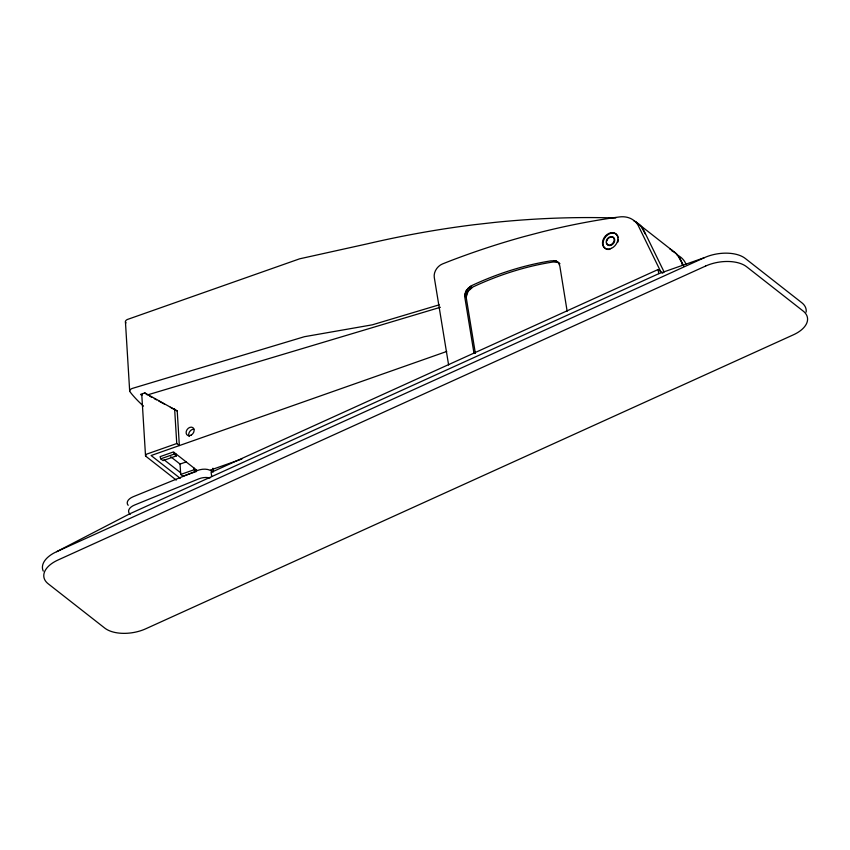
<?xml version="1.0" encoding="UTF-8"?>
<svg xmlns="http://www.w3.org/2000/svg" width="850" height="850" viewBox="0 0 850 850"><rect width="100%" height="100%" fill="white"/><g stroke="black" fill="none" stroke-linecap="round" stroke-linejoin="round"><path stroke-width="1.27" d="M474.024 353.494L464.61 296.034L466.522 290.041L471.389 285.749A311.536 234.345 -51.9 0 1 550.821 260.876L555.401 260.759L559.906 263.819L559.289 263.202M475.373 353.409L466.172 297.256L468.084 291.263L472.951 286.971A311.536 234.345 -51.9 0 1 552.383 262.098L556.059 261.821L558.588 262.682L557.026 261.46M176.269 480.091L145.531 456.014L141.822 395.431L142.662 393.656M145.531 456.014L146.37 454.24L176.747 443.541L179.35 445.581L177.225 410.964L144.798 392.902L140.516 394.411L141.822 395.431M43.244 571.115A30.09 16.299 -9.3 0 1 56.61 551.703L129.668 513.857L658.771 273.679L704.246 257.731A30.09 16.299 -9.3 0 1 745.248 258.432L801.816 302.749A30.09 16.299 -9.3 0 1 806.14 312.131M662.777 273.19L658.091 269.524L211.087 472.43L211.767 476.584M56.61 551.703L704.246 257.731M446.728 351.464L151.109 455.526L180.242 478.348M160.746 458.83L174.123 454.123L176.407 455.908L163.03 460.615L160.746 458.83L160.087 456.663L173.453 451.945L197.03 470.411M170.712 456.737L180.062 464.068L186.15 461.933M180.699 474.459L194.076 469.752L196.318 471.506L182.952 476.212L180.699 474.459L180.062 464.068M241.867 459.011L210.556 470.029L213.159 472.069L212.925 468.223M439.227 304.81L372.311 324.828L304.406 336.706L132.717 388.301A5.482 2.752 -3.5 0 0 129.774 391.457L131.421 393.624A253.236 127.256 -3.5 0 0 143.491 406.109M440.374 307.286L147.401 394.942L144.798 392.902M149.696 396.174L151.991 397.407M154.286 398.639L156.581 399.872M158.876 401.104L164.613 404.186M170.351 407.267L177.225 410.964M635.524 221.68L671.936 250.208M556.251 261.056L557.802 262.278M555.401 260.759L556.963 261.991M554.497 260.599L556.059 261.821M553.552 260.546L555.114 261.768M470.454 286.237L472.016 287.459M469.561 286.832L471.112 288.054M468.701 287.523L470.263 288.745M467.904 288.299L469.466 289.521M466.522 290.041L468.084 291.263M465.949 290.998L467.511 292.219M465.471 291.986L467.033 293.207M465.099 292.995L466.661 294.217M464.822 294.026L466.384 295.248M464.663 295.035L466.225 296.257M464.61 296.034L466.172 297.256M163.965 459.701L180.593 472.728M126.012 322.883L125.534 322.224A5.482 2.752 -3.5 0 1 127.287 319.515L299.646 258.814L367.349 243.833A1193.676 897.94 -51.9 0 1 473.811 224.761L494.934 222.381A1193.676 897.94 -51.9 0 1 615.793 217.993M558.344 262.597L559.81 265.944L567.141 311.228M645.331 234.079L641.399 226.939A40.12 30.175 -51.9 0 0 633.548 220.586M686.046 264.276L684.888 261.906A29.824 22.429 -51.9 0 0 677.142 255.042M683.751 266.146L679.692 257.826A29.824 22.429 -51.9 0 0 671.936 250.962M664.158 272.074L643.28 229.309A29.824 22.429 -51.9 0 0 637.086 223.231M660.694 271.564L638.074 225.229A29.824 22.429 -51.9 0 0 619.427 216.952L615.081 217.515A835.922 628.83 -51.9 0 0 542.247 231.827L523.972 236.619A835.922 628.83 -51.9 0 0 450.893 260.621L442.553 263.914A10.944 8.224 -51.9 0 0 434.276 277.397L448.619 365.011M682.231 265.051L681.742 262.608L677.811 255.468A40.12 30.175 -51.9 0 0 669.959 249.114M658.091 269.524L658.771 273.679M196.212 469.774L196.318 471.506M193.97 468.021L194.076 469.752M174.633 408.924L176.747 443.541M176.301 454.176L176.407 455.908M174.016 452.391L174.123 454.123M125.439 321.863L129.678 391.106M189.189 436.443A4.696 3.538 -51.9 0 1 189.614 431.747A4.696 3.538 -51.9 0 1 193.885 429.165M610.077 237.363A4.696 3.538 -51.9 0 1 614.678 239.466A4.696 3.538 -51.9 0 1 611.352 245.161A4.696 3.538 -51.9 0 1 606.741 243.068M606.953 240.879A4.696 3.538 -51.9 0 1 607.452 239.785M608.175 238.786A4.696 3.538 -51.9 0 1 609.067 237.968M609.928 249.39A9.031 6.789 -51.9 0 1 603.001 243.366A9.031 6.789 -51.9 0 1 610.151 233.506A9.031 6.789 -51.9 0 1 618.332 237.809M618.386 239.859A9.031 6.789 -51.9 0 1 617.929 242.016M209.971 478.019A10.487 5.684 -9.3 0 0 198.879 478.826L134.566 505.038A11.401 6.173 -9.3 0 0 130.241 514.303M128.169 505.314A11.401 6.173 -9.3 0 1 133.206 496.719L197.519 470.507A10.487 5.684 -9.3 0 1 211.236 470.996M705.606 266.05L57.981 560.023A30.09 16.299 -9.3 0 0 48.184 583.78L104.752 628.086A30.09 16.299 -9.3 0 0 145.754 628.787L793.39 334.815A30.09 16.299 -9.3 0 0 803.176 311.068L746.608 266.751A30.09 16.299 -9.3 0 0 705.606 266.05M191.048 435.189A4.696 3.538 -51.9 0 0 193.046 427.752A4.696 3.538 -51.9 0 0 186.278 431.343A4.696 3.538 -51.9 0 0 191.048 435.189M610.831 244.758A4.696 3.538 -51.9 0 0 613.307 237.352A4.696 3.538 -51.9 0 0 606.433 240.465A4.696 3.538 -51.9 0 0 610.831 244.758M611.416 248.349A9.031 6.789 -51.9 0 0 616.176 234.122A9.031 6.789 -51.9 0 0 602.979 240.104A9.031 6.789 -51.9 0 0 611.416 248.349"/></g></svg>
